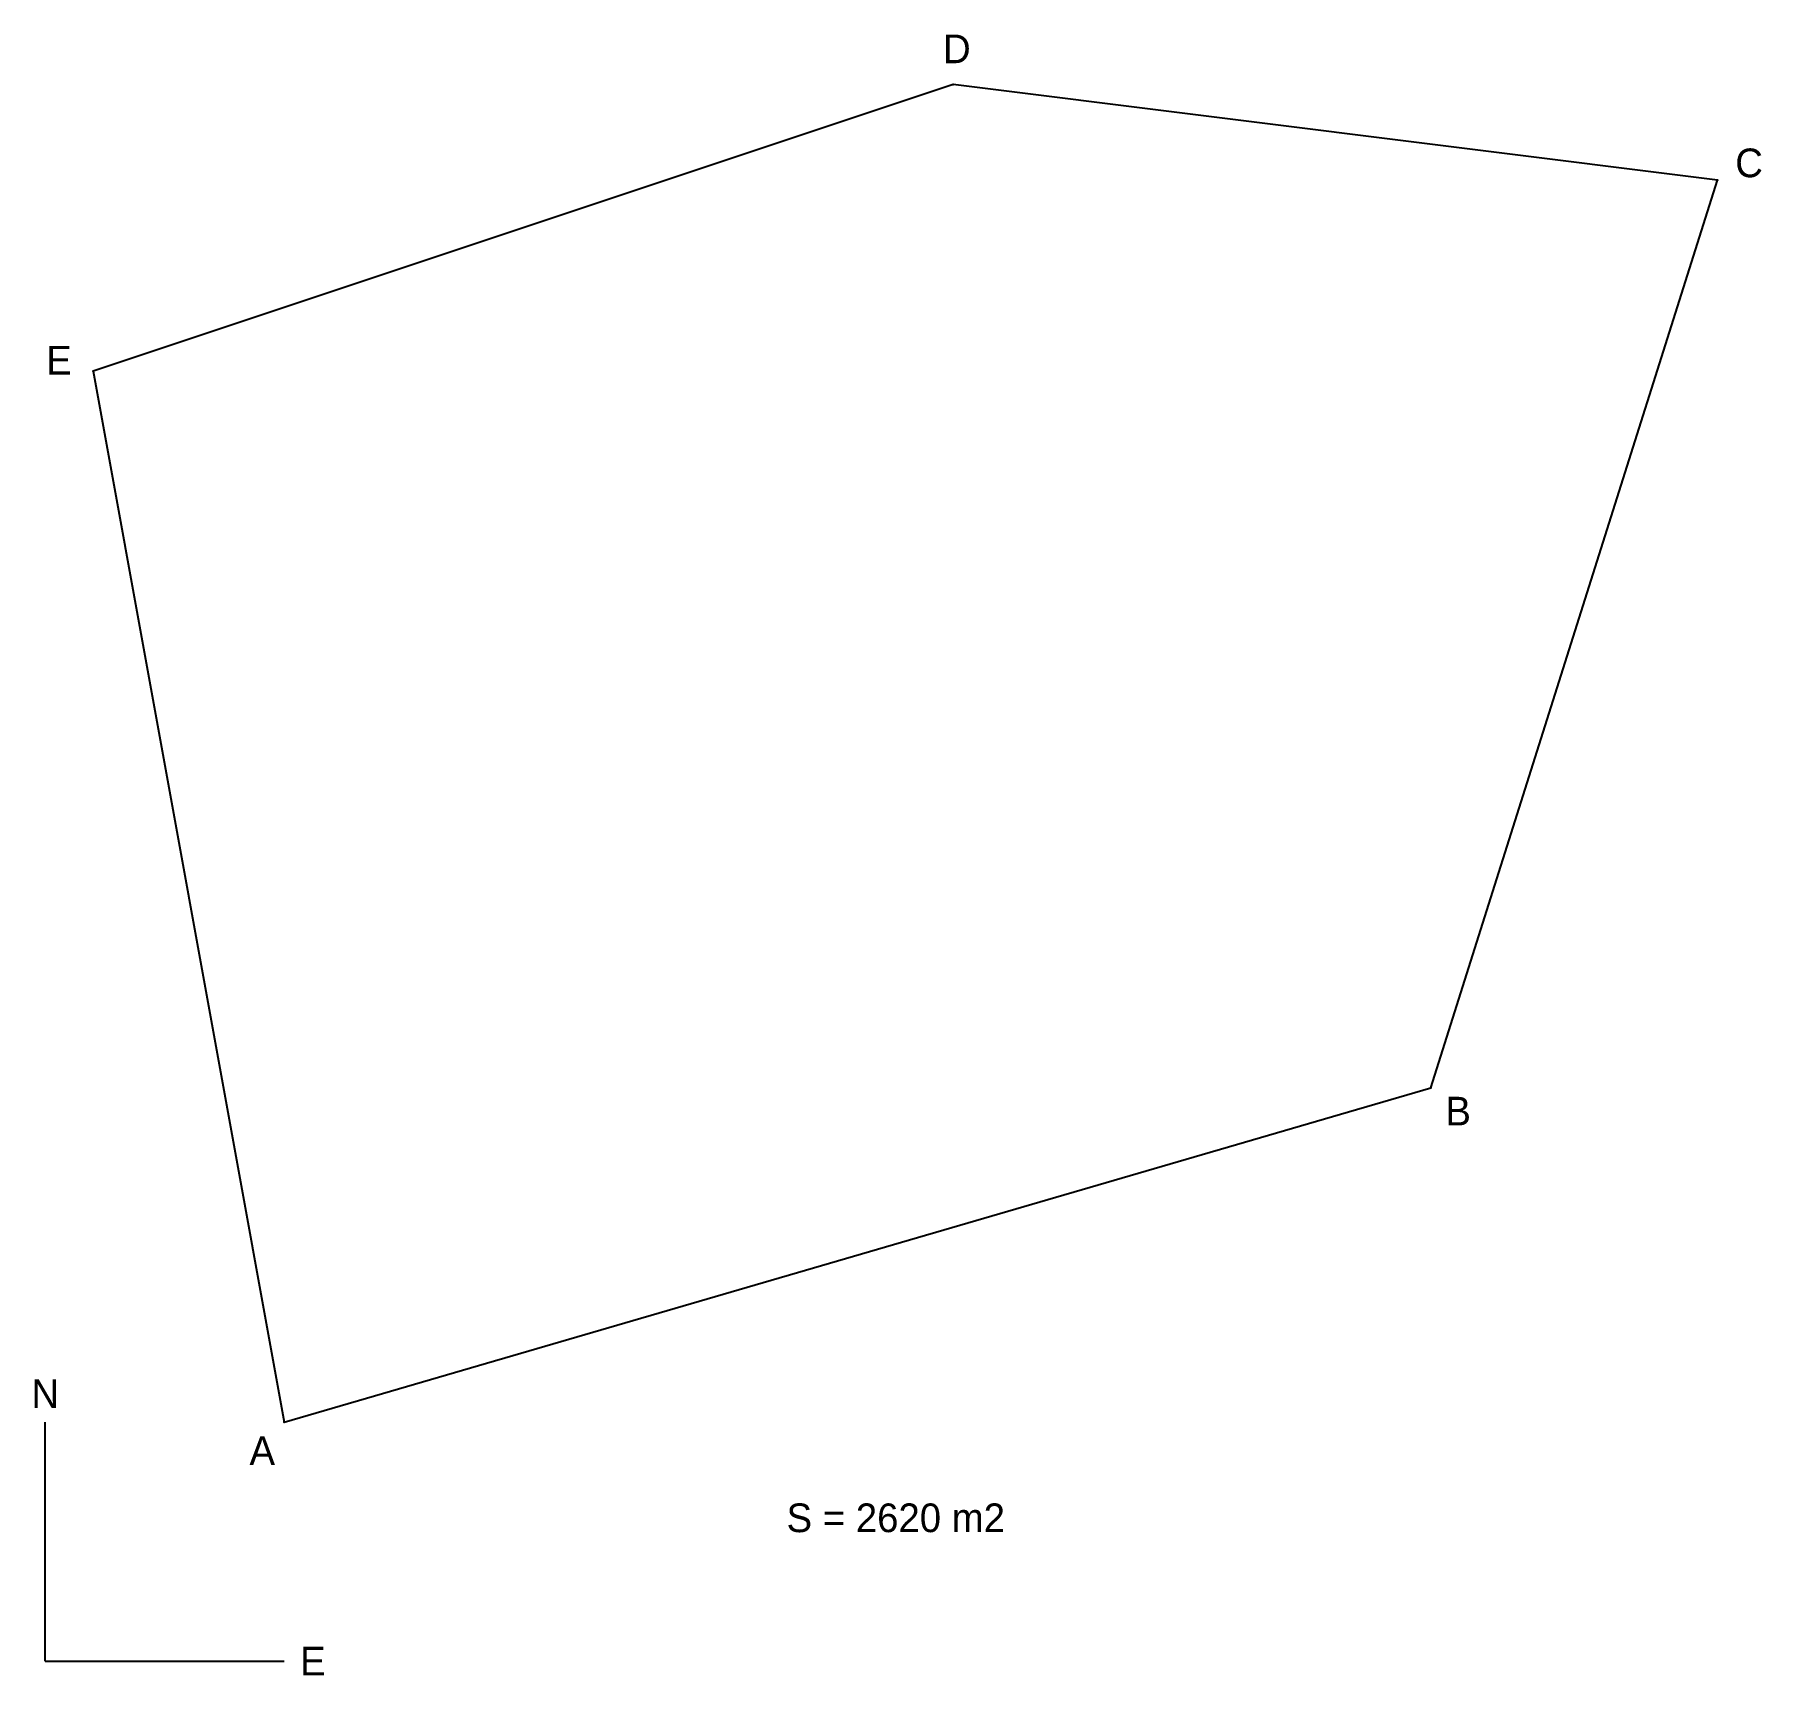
# Model space of a CAD drawing. Header units: metres. Extents: x -0.4 to 71.8, y -0.6 to 68.1.
import ezdxf
from ezdxf.enums import TextEntityAlignment as Align

# ---------------------------------------------------------------- set-up
doc = ezdxf.new("R2010")
doc.units = ezdxf.units.M
for name, color, linetype in [('AREA', 4, 'Continuous'), ('EJES', 8, 'Continuous'), ('ETIQUETAS', 3, 'Continuous'), ('PARCELA', 7, 'Continuous'), ('VERTICES', 1, 'Continuous')]:
    doc.layers.add(name, color=color, linetype=linetype)

msp = doc.modelspace()

# ---------------------------------------------------------------- linework, layer by layer
at = {"layer": 'EJES'}
for q in [(0, 10), (10, 0)]:
    msp.add_line((0, 0), q, dxfattribs=at)
at = {"layer": 'PARCELA'}
msp.add_lwpolyline([(10, 10), (58, 24), (70, 62), (38, 66), (2, 54)], close=True, dxfattribs=at)
at = {"layer": 'VERTICES'}
for p in [(38, 66), (70, 62), (2, 54), (58, 24), (10, 10)]:
    msp.add_point(p, dxfattribs=at)

# ---------------------------------------------------------------- texts
at = {"layer": 'AREA'}
msp.add_text('S = 2620 m2', height=1.2, dxfattribs=at).set_placement((35.6, 6), align=Align.MIDDLE_CENTER)
at = {"layer": 'EJES'}
for s, p in [('N', (0, 11.2)), ('E', (11.2, 0))]:
    msp.add_text(s, height=1.2, dxfattribs=at).set_placement(p, align=Align.MIDDLE_CENTER)
at = {"layer": 'ETIQUETAS'}
for s, p in [('D', (38.157, 67.492)), ('C', (71.316, 62.719)), ('E', (0.572, 54.459)), ('B', (59.139, 23.024)), ('A', (9.084, 8.812))]:
    msp.add_text(s, height=1.2, dxfattribs=at).set_placement(p, align=Align.MIDDLE_CENTER)

doc.saveas('drawing.dxf')
